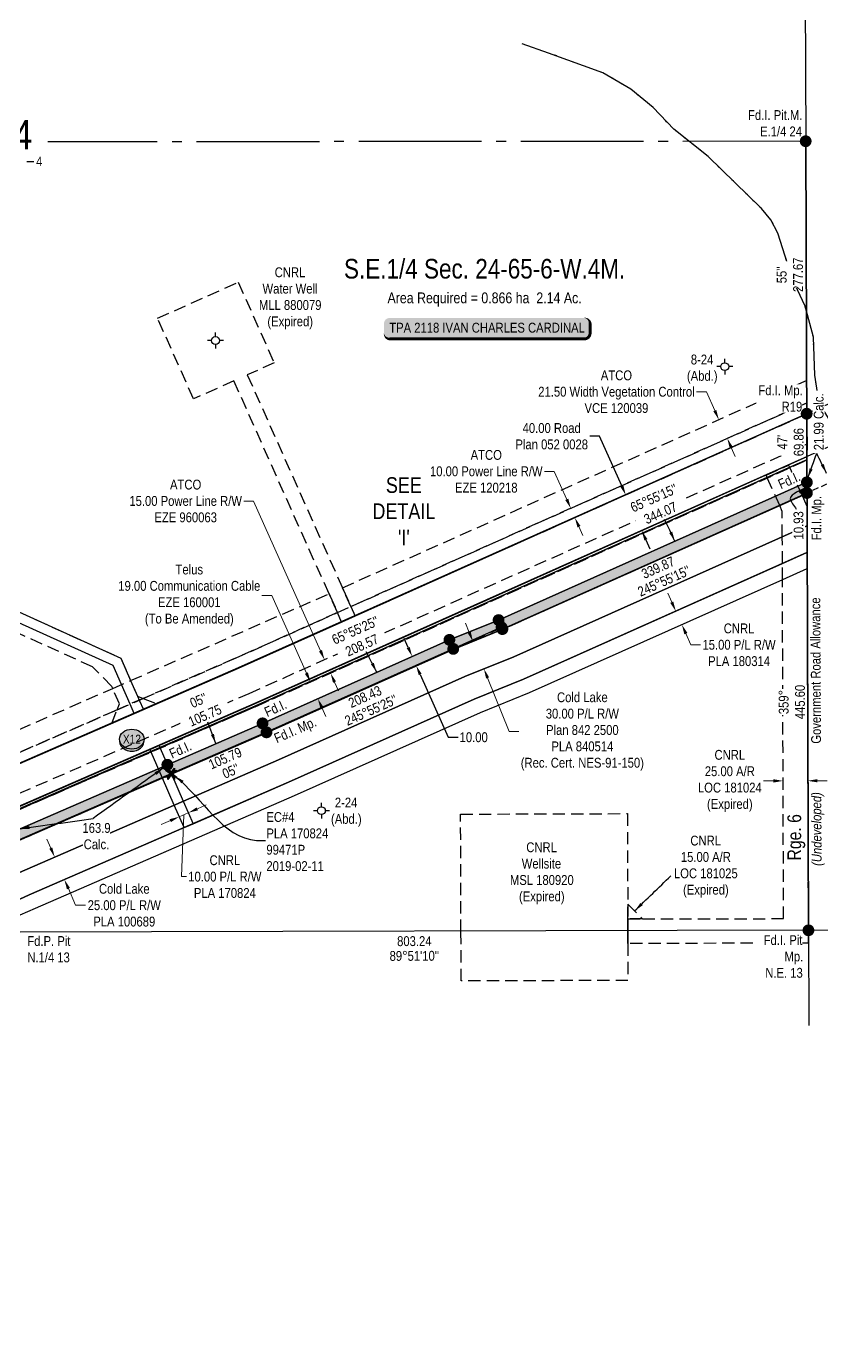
# Model space of a CAD drawing. Extents: x 506429 to 517084, y 6049655 to 6059669.
# Drawn here: x 514560 to 515370, y 6053404 to 6054736 of the extents above; entities that cross this region are included whole.
import ezdxf
from ezdxf.enums import TextEntityAlignment as Align

# ---------------------------------------------------------------- set-up
doc = ezdxf.new("R2010")
doc.units = 0
doc.header["$LTSCALE"] = 5
doc.header["$PDSIZE"] = 0.5
for name, pattern in [('foc-ACCESSROAD', [3.75, 2.5, -1.25]), ('foc-FLOWLINE', [3.75, 2.5, -1.25]), ('foc-QUARTERLINE', [33, 25, -3, 2, -3]), ('foc-TRAV', [1.875, 1.25, -0.625]), ('foc-WHEELTRACKS', [2, 0.4, -1.6])]:
    doc.linetypes.add(name, pattern=pattern)
doc.layers.get('Defpoints').update_dxf_attribs({"color": 9})
for name, color, linetype in [('10', 1, 'Continuous'), ('9', 3, 'Continuous'), ('AS-WILDLIFE', 131, 'Continuous'), ('C-RW', 13, 'Continuous'), ('C-SYMBOL', 7, 'Continuous'), ('D-TXT', 6, 'Continuous'), ('DETAIL-T', 7, 'Continuous'), ('F-AR', 190, 'foc-ACCESSROAD'), ('F-EZE', 190, 'foc-FLOWLINE'), ('F-RW', 190, 'Continuous'), ('F-VCE', 190, 'foc-FLOWLINE'), ('F-WS', 190, 'foc-ACCESSROAD'), ('F-WS-S', 190, 'Continuous'), ('L-BD', 7, 'Continuous'), ('L-BD1', 253, 'Continuous'), ('L-MON', 1, 'Continuous'), ('L-ROAD-T', 7, 'Continuous'), ('L-SEC', 7, 'Continuous'), ('L-SECLBL', 7, 'Continuous'), ('L-SECQ', 8, 'foc-QUARTERLINE'), ('L-SYMBOL', 7, 'Continuous'), ('L-TITLEDB', 4, 'Continuous'), ('L-TITLEDB-T', 4, 'Continuous'), ('P-CROSSINGS', 250, 'Continuous'), ('P-IOP1-H', 21, 'Continuous'), ('P-PROPOSED', 10, 'Continuous'), ('P-PROPOSED-H', 21, 'Continuous'), ('P-TRAV', 4, 'foc-TRAV'), ('P-TXT', 4, 'Continuous'), ('T-WATER', 160, 'Continuous'), ('T-WATER-P3', 160, 'foc-WHEELTRACKS')]:
    doc.layers.add(name, color=color, linetype=linetype)
for name, color, linetype, lineweight in [('C-EZE-T', 13, 'Continuous', 9), ('F-AR-T', 190, 'Continuous', 9), ('F-RW-T', 190, 'Continuous', 9), ('F-VCE-T', 190, 'Continuous', 9), ('F-WS-T', 190, 'Continuous', 9), ('T-TEXT', 48, 'Continuous', 18)]:
    doc.layers.add(name, color=color, linetype=linetype, lineweight=lineweight)
doc.layers.add('Z-POINTNUMBER', color=215, linetype='Continuous', plot=False)
doc.styles.add('100L', font='ARIALN.TTF', dxfattribs={"height": 11})
doc.styles.add('175L', font='ARIALN.TTF', dxfattribs={"height": 20})
doc.styles.add('80', font='ARIALN.TTF', dxfattribs={"height": 10})
doc.styles.add('80CG', font='ARIALN.TTF', dxfattribs={"height": 10})
doc.styles.add('80L', font='ARIALN.TTF', dxfattribs={"height": 10})
doc.styles.add('80LS', font='ARIALNI.TTF', dxfattribs={"height": 10})
doc.styles.add('Crossing', font='ARIALN.TTF', dxfattribs={"height": 10})
doc.styles.add('foc-LtypeFont', font='ARIALN.TTF', dxfattribs={"height": 7.35})
doc.styles.add('SIMPLEX', font='ARIALN.TTF')
doc.linetypes.add('foc-TOPO-flowdirection-NOLINE', pattern='A,0,[">",foc-LtypeFont,S=0.3,R=0,X=0,Y=-0.945],-20,[">",foc-LtypeFont,S=0.3,R=0,X=0,Y=-0.945],0', length=20)
doc.dimstyles.new('Compass 5 000', dxfattribs={"dimscale": 5, "dimtxt": 9, "dimasz": 2, "dimexe": 0.2, "dimexo": 0.0625, "dimgap": 0.5, "dimtad": 0, "dimtih": 1, "dimtoh": 1, "dimzin": 0, "dimdsep": 46, "dimtxsty": '80CG', "dimcen": 0.1, "dimse1": 1, "dimse2": 1, "dimclrd": 256, "dimclrt": 256, "dimaunit": 1, "dimadec": 4, "dimazin": 0, "dimtfac": 0.06, "dimtofl": 0, "dimtmove": 0, "dimatfit": 1, "dimfxl": 0.2, "dimtolj": 1, "dimtzin": 0, "dimlwd": -1, "dimarcsym": 0})

# ---------------------------------------------------------------- blocks, each defined once
blk = doc.blocks.new('fdia')
at = {"color": 255, "const_width": 1}
blk.add_lwpolyline([(-0.5, 0, 1), (0.5, 0, 1)], format="xyb", close=True, dxfattribs=at)
blk = doc.blocks.new('Fdiaa')
blk.add_blockref('fdia', (0, 0))
blk = doc.blocks.new('fdib')
at = {"color": 1, "const_width": 1.6}
blk.add_lwpolyline([(-0.4, 0, 1), (0.4, 0, 1)], format="xyb", close=True, dxfattribs=at)
at = {"color": 1}
blk.add_circle((0, 0), 0.8, dxfattribs=at)
blk = doc.blocks.new('Fdibb')
blk.add_blockref('fdib', (0, 0))
blk = doc.blocks.new('fdicc')
for name in ['Fdibb', 'Fdiaa']:
    blk.add_blockref(name, (0, 0))
blk = doc.blocks.new('FDI')
blk.add_blockref('fdicc', (0, 0))
blk = doc.blocks.new('*D943')
at = {"layer": 'Defpoints', "color": 0, "transparency": 16777216}
for p in [(515330.6, 6054029.3), (515355.5, 6054029.4), (515330.7, 6053968)]:
    blk.add_point(p, dxfattribs=at)
at = {"layer": 'F-AR-T', "transparency": 16777216}
for p, q in [((515320.7, 6053968), (515310.7, 6053968)), ((515365.7, 6053968.1), (515375.7, 6053968.2))]:
    blk.add_line(p, q, dxfattribs=at)
for points in [[(515365.7, 6053969.8), (515365.7, 6053966.5), (515355.7, 6053968.1)], [(515320.7, 6053969.7), (515320.8, 6053966.3), (515330.7, 6053968)]]:
    blk.add_solid(points, dxfattribs=at)
at = {"layer": 'F-AR-T', "transparency": 16777216, "insert": (515276.5, 6053968), "char_height": 10, "attachment_point": 5, "style": '80CG'}
blk.add_mtext('\\A1;CNRL\\P25.00 A/R\\PLOC 181024\\P(Expired)', dxfattribs=at)
blk = doc.blocks.new('*D949')
at = {"layer": 'Defpoints', "color": 0, "transparency": 16777216}
for p in [(514713.1, 6053938.4), (514722.3, 6053942.4), (514725.3, 6053935.5)]:
    blk.add_point(p, dxfattribs=at)
at = {"layer": 'F-RW-T', "transparency": 16777216}
for p, q in [((514734.5, 6053939.5), (514743.6, 6053943.5)), ((514716.1, 6053931.5), (514725.3, 6053935.5)), ((514720.7, 6053933.5), (514718.4, 6053870.5)), ((514707, 6053927.5), (514697.8, 6053923.5)), ((514718.4, 6053870.5), (514723.4, 6053870.5))]:
    blk.add_line(p, q, dxfattribs=at)
for points in [[(514706.3, 6053929), (514707.6, 6053926), (514716.1, 6053931.5)], [(514733.8, 6053941), (514735.1, 6053938), (514725.3, 6053935.5)]]:
    blk.add_solid(points, dxfattribs=at)
at = {"layer": 'F-RW-T', "transparency": 16777216, "insert": (514762.5, 6053870.5), "char_height": 10, "attachment_point": 5, "style": '80CG'}
blk.add_mtext('\\A1;CNRL\\P10.00 P/L R/W\\PPLA 170824', dxfattribs=at)
blk = doc.blocks.new('*D955')
at = {"layer": 'Defpoints', "color": 0, "transparency": 16777216}
for p in [(515241.1, 6054149.5), (515247.2, 6054135.8), (515227.7, 6054127)]:
    blk.add_point(p, dxfattribs=at)
at = {"layer": 'F-RW-T', "transparency": 16777216}
for p, q in [((515217.5, 6054149.9), (515213.4, 6054159)), ((515231.7, 6054117.9), (515236.8, 6054106.5)), ((515236.8, 6054106.5), (515246.8, 6054106.5))]:
    blk.add_line(p, q, dxfattribs=at)
for points in [[(515219, 6054150.5), (515215.9, 6054149.2), (515221.5, 6054140.7)], [(515233.3, 6054118.6), (515230.2, 6054117.2), (515227.7, 6054127)]]:
    blk.add_solid(points, dxfattribs=at)
at = {"layer": 'F-RW-T', "transparency": 16777216, "insert": (515285.9, 6054106.5), "char_height": 10, "attachment_point": 5, "style": '80CG'}
blk.add_mtext('\\A1;CNRL\\P15.00 P/L R/W\\PPLA 180314', dxfattribs=at)
blk = doc.blocks.new('*D956')
at = {"layer": 'Defpoints', "color": 0, "transparency": 16777216}
for p in [(515033.6, 6054117.4), (515026.2, 6054082.1), (515044.8, 6054089.6)]:
    blk.add_point(p, dxfattribs=at)
at = {"layer": 'F-RW-T', "transparency": 16777216}
for p, q in [((515011.2, 6054119.2), (515007.5, 6054128.4)), ((515029.9, 6054072.8), (515051.9, 6054018.3)), ((515051.9, 6054018.3), (515061.9, 6054018.3))]:
    blk.add_line(p, q, dxfattribs=at)
for points in [[(515012.8, 6054119.8), (515009.7, 6054118.5), (515015, 6054109.9)], [(515031.5, 6054073.4), (515028.4, 6054072.2), (515026.2, 6054082.1)]]:
    blk.add_solid(points, dxfattribs=at)
at = {"layer": 'F-RW-T', "transparency": 16777216, "insert": (515126.4, 6054018.3), "char_height": 10, "attachment_point": 5, "style": '80CG'}
blk.add_mtext('\\A1;Cold Lake\\P30.00 P/L R/W\\PPlan 842 2500\\PPLA 840514\\P(Rec. Cert. NES-91-150)', dxfattribs=at)
blk = doc.blocks.new('*D957')
at = {"layer": 'Defpoints', "color": 0, "transparency": 16777216}
for p in [(515295, 6054314.6), (515311.3, 6054278.1), (515170.6, 6054259)]:
    blk.add_point(p, dxfattribs=at)
at = {"layer": 'L-TITLEDB-T', "transparency": 16777216}
for p, q in [((515143.9, 6054318.8), (515133.9, 6054318.8)), ((515166.6, 6054268.2), (515143.9, 6054318.8)), ((515191, 6054213.4), (515195.1, 6054204.3))]:
    blk.add_line(p, q, dxfattribs=at)
for points in [[(515168.1, 6054268.8), (515165, 6054267.5), (515170.6, 6054259)], [(515192.6, 6054214.1), (515189.5, 6054212.7), (515187, 6054222.5)]]:
    blk.add_solid(points, dxfattribs=at)
at = {"layer": 'L-TITLEDB-T', "transparency": 16777216, "insert": (515095.2, 6054318.8), "char_height": 10, "attachment_point": 5, "style": '80CG'}
blk.add_mtext('\\A1;40.00 Road\\PPlan 052 0028', dxfattribs=at)
blk = doc.blocks.new('*D958')
at = {"layer": 'Defpoints', "color": 0, "transparency": 16777216}
for p in [(515323.1, 6054296.6), (515329.2, 6054282.9), (514863.9, 6054091.4)]:
    blk.add_point(p, dxfattribs=at)
at = {"layer": 'F-RW-T', "transparency": 16777216}
for p, q in [((514791.7, 6054252.9), (514781.7, 6054252.9)), ((514859.9, 6054100.5), (514791.7, 6054252.9)), ((514874.1, 6054068.6), (514878.2, 6054059.5))]:
    blk.add_line(p, q, dxfattribs=at)
for points in [[(514861.4, 6054101.2), (514858.3, 6054099.8), (514863.9, 6054091.4)], [(514875.7, 6054069.3), (514872.6, 6054067.9), (514870.1, 6054077.7)]]:
    blk.add_solid(points, dxfattribs=at)
at = {"layer": 'F-RW-T', "transparency": 16777216, "insert": (514722.6, 6054252.9), "char_height": 10, "attachment_point": 5, "style": '80CG'}
blk.add_mtext('\\A1;ATCO\\P15.00 Power Line R/W\\PEZE 960063', dxfattribs=at)
blk = doc.blocks.new('*D959')
at = {"layer": 'Defpoints', "color": 0, "transparency": 16777216}
for p in [(515325.7, 6054339.7), (515330, 6054330.3), (515114.6, 6054245.4)]:
    blk.add_point(p, dxfattribs=at)
at = {"layer": 'F-RW-T', "transparency": 16777216}
for p, q in [((515097.8, 6054283.1), (515087.8, 6054283.1)), ((515110.5, 6054254.5), (515097.8, 6054283.1)), ((515122.9, 6054226.8), (515127, 6054217.7))]:
    blk.add_line(p, q, dxfattribs=at)
for points in [[(515112.1, 6054255.2), (515109, 6054253.9), (515114.6, 6054245.4)], [(515124.5, 6054227.5), (515121.4, 6054226.1), (515118.8, 6054235.9)]]:
    blk.add_solid(points, dxfattribs=at)
at = {"layer": 'F-RW-T', "transparency": 16777216, "insert": (515028.6, 6054283.1), "char_height": 10, "attachment_point": 5, "style": '80CG'}
blk.add_mtext('\\A1;ATCO\\P10.00 Power Line R/W\\PEZE 120218', dxfattribs=at)
blk = doc.blocks.new('*U554')
h = blk.add_hatch(color=255)
edge = h.paths.add_edge_path()
edge.add_line((-99, -11.5), (99, -11.5))
edge.add_arc((99, -5.5), 6, 270, 360)
edge.add_line((105, -5.5), (105, 4))
edge.add_arc((99, 4), 6, 0, 90)
edge.add_line((99, 10), (-99, 10))
edge.add_arc((-99, 4), 6, 90, 180)
edge.add_line((-105, 4), (-105, -5.5))
edge.add_arc((-99, -5.5), 6, 180, 270)
at = {"color": 44, "flags": 128}
blk.add_lwpolyline([(-99, -11.5, 3, 3, 0), (99, -11.5, 3, 3, 0.414214), (105, -5.5, 3, 3, 0), (105, 4, 3, 0, 0.414214), (99, 10, 0, 0, 0), (-99, 10, 0, 0, 0.414214), (-105, 4, 0, 0, 0), (-105, -5.5, 0, 3, 0.414214)], format="xyseb", close=True, dxfattribs=at)
at = {"color": 44, "style": '80'}
blk.add_attdef('ENTER_TEXT_001', (-36, -5), '', height=10, dxfattribs=at)
blk = doc.blocks.new('L-SECLBL')
at = {"layer": '9', "color": 7}
for p, q in [((-5.1, -27.8), (-12.3, -27.8)), ((20.7, -27.8), (13.5, -27.8))]:
    blk.add_line(p, q, dxfattribs=at)
at = {"layer": '10', "color": 2, "style": 'SIMPLEX'}
blk.add_attdef('SEC', text='', height=30, dxfattribs=at).set_placement((0, 0), align=Align.MIDDLE)
at = {"layer": '10', "color": 5, "style": '80L'}
blk.add_attdef('TWP', text='', height=9.5, dxfattribs=at).set_placement((-14.4, -27.4), align=Align.MIDDLE_RIGHT)
blk.add_attdef('RGE', text='', height=9.5, dxfattribs=at).set_placement((3.6, -27.4), align=Align.MIDDLE_CENTER)
blk.add_attdef('MER', text='', height=9.5, dxfattribs=at).set_placement((23.2, -27.4), align=Align.MIDDLE_LEFT)
blk = doc.blocks.new('Gabd')
for p, q in [((-0.81, 0), (-1.62, 0)), ((0, 0.81), (0, 1.62)), ((1.62, 0), (0.81, 0)), ((0, -0.81), (0, -1.62))]:
    blk.add_line(p, q)
blk.add_circle((0, 0), 0.8)
blk = doc.blocks.new('*D984')
at = {"layer": 'Defpoints', "color": 0, "transparency": 16777216}
for p in [(514626.5, 6053906.5), (514636.5, 6053883.7), (514599.2, 6053867.5)]:
    blk.add_point(p, dxfattribs=at)
at = {"layer": 'F-RW-T', "transparency": 16777216}
for p, q in [((514585.3, 6053899.5), (514581.3, 6053908.7)), ((514603.2, 6053858.3), (514610.6, 6053841.4)), ((514610.6, 6053841.4), (514620.6, 6053841.4))]:
    blk.add_line(p, q, dxfattribs=at)
for points in [[(514586.8, 6053900.2), (514583.8, 6053898.9), (514589.3, 6053890.4)], [(514604.8, 6053859), (514601.7, 6053857.6), (514599.2, 6053867.5)]]:
    blk.add_solid(points, dxfattribs=at)
at = {"layer": 'F-RW-T', "transparency": 16777216, "insert": (514660.1, 6053841.4), "char_height": 10, "attachment_point": 5, "style": '80CG'}
blk.add_mtext('\\A1;Cold Lake\\P25.00 P/L R/W\\PPLA 100689', dxfattribs=at)
blk = doc.blocks.new('*D985')
at = {"layer": 'C-EZE-T', "transparency": 16777216}
for p, q in [((514810.2, 6054156.7), (514800.2, 6054156.7)), ((514845.5, 6054077.7), (514810.2, 6054156.7)), ((514861.2, 6054042.6), (514865.3, 6054033.5))]:
    blk.add_line(p, q, dxfattribs=at)
for points in [[(514847.1, 6054078.4), (514844, 6054077), (514849.6, 6054068.6)], [(514862.8, 6054043.3), (514859.7, 6054041.9), (514857.1, 6054051.7)]]:
    blk.add_solid(points, dxfattribs=at)
at = {"layer": 'Defpoints', "color": 0, "transparency": 16777216}
for p in [(514849.6, 6054068.6), (514810.8, 6054051.2), (514818.4, 6054034.4)]:
    blk.add_point(p, dxfattribs=at)
at = {"layer": 'C-EZE-T', "transparency": 16777216, "insert": (514726.3, 6054156.7), "char_height": 10, "attachment_point": 5, "style": '80CG'}
blk.add_mtext('\\A1;Telus\\P19.00 Communication Cable\\PEZE 160001\\P(To Be Amended)', dxfattribs=at)
blk = doc.blocks.new('*D986')
at = {"layer": 'Defpoints', "color": 0, "transparency": 16777216}
for p in [(515260.5, 6054333.6), (515265.3, 6054335.7), (515269, 6054314.4)]:
    blk.add_point(p, dxfattribs=at)
at = {"layer": 'F-VCE-T', "transparency": 16777216}
for p, q in [((515252.6, 6054364.1), (515242.6, 6054364.1)), ((515261.2, 6054344.9), (515252.6, 6054364.1)), ((515278, 6054307.4), (515282, 6054298.3))]:
    blk.add_line(p, q, dxfattribs=at)
for points in [[(515262.8, 6054345.5), (515259.7, 6054344.2), (515265.3, 6054335.7)], [(515279.5, 6054308.1), (515276.4, 6054306.8), (515273.9, 6054316.6)]]:
    blk.add_solid(points, dxfattribs=at)
at = {"layer": 'F-VCE-T', "transparency": 16777216, "insert": (515161.1, 6054364.1), "char_height": 10, "attachment_point": 5, "style": '80CG'}
blk.add_mtext('\\A1;ATCO\\P21.50 Width Vegetation Control\\PVCE 120039', dxfattribs=at)
blk = doc.blocks.new('TEMP')
h = blk.add_hatch(color=255)
h.dxf.hatch_style = 1
h.paths.add_polyline_path([(0, 0.25), (-0.67, 1.15), (-0.67, 0.67), (-1.15, 0.67), (-0.25, 0), (-1.15, -0.67), (-0.67, -0.67), (-0.67, -1.15), (0, -0.25), (0.67, -1.15), (0.67, -0.67), (1.15, -0.67), (0.25, 0), (1.15, 0.67), (0.67, 0.67), (0.67, 1.15)])
h.paths.add_polyline_path([(0.57, 0.85), (0.57, 0.57), (0.85, 0.57), (0.08, 0), (0.85, -0.57), (0.57, -0.57), (0.57, -0.85), (0, -0.08), (-0.57, -0.85), (-0.57, -0.57), (-0.85, -0.57), (-0.08, 0), (-0.85, 0.57), (-0.57, 0.57), (-0.57, 0.85), (0, 0.08)], flags=16)
h = blk.add_hatch(color=1)
h.dxf.hatch_style = 1
h.paths.add_polyline_path([(0, 0.08), (-0.57, 0.85), (-0.57, 0.57), (-0.85, 0.57), (-0.08, 0), (-0.85, -0.57), (-0.57, -0.57), (-0.57, -0.85), (0, -0.08), (0.57, -0.85), (0.57, -0.57), (0.85, -0.57), (0.08, 0), (0.85, 0.57), (0.57, 0.57), (0.57, 0.85)])
at = {"color": 1}
for p, q in [((-0.08, 0), (0.08, 0)), ((0, 0.08), (0, -0.08))]:
    blk.add_line(p, q, dxfattribs=at)
at = {"color": 255, "flags": 128}
blk.add_lwpolyline([(-0.25, 0), (-1.15, 0.67), (-0.67, 0.67), (-0.67, 1.15), (0, 0.25), (0.67, 1.15), (0.67, 0.67), (1.15, 0.67), (0.25, 0), (1.15, -0.67), (0.67, -0.67), (0.67, -1.15), (0, -0.25), (-0.67, -1.15), (-0.67, -0.67), (-1.15, -0.67)], close=True, dxfattribs=at)
at = {"color": 1, "flags": 128}
blk.add_lwpolyline([(-0.08, 0), (-0.85, 0.57), (-0.57, 0.57), (-0.57, 0.85), (0, 0.08), (0.57, 0.85), (0.57, 0.57), (0.85, 0.57), (0.08, 0), (0.85, -0.57), (0.57, -0.57), (0.57, -0.85), (0, -0.08), (-0.57, -0.85), (-0.57, -0.57), (-0.85, -0.57)], close=True, dxfattribs=at)
blk = doc.blocks.new('xing2')
h = blk.add_hatch(color=50)
h.dxf.hatch_style = 1
edge = h.paths.add_edge_path()
edge.add_ellipse((0, 0), major_axis=(-12.5, 0), ratio=0.816297, start_angle=0, end_angle=360)
h = blk.add_hatch(color=250)
h.dxf.hatch_style = 1
edge = h.paths.add_edge_path()
edge.add_ellipse((0, -2), major_axis=(-12.5, 0), ratio=0.816297, start_angle=0, end_angle=180)
edge.add_line((12.5, -2), (12.5, 0))
edge.add_ellipse((0, 0), major_axis=(-12.5, 0), ratio=0.816297, start_angle=0, end_angle=180, ccw=False)
edge.add_line((-12.5, 0), (-12.5, -2))
at = {"color": 250}
blk.add_ellipse((0, 0), major_axis=(-12.5, 0), ratio=0.816297, dxfattribs=at)
blk.add_ellipse((0, -2), major_axis=(-12.5, 0), ratio=0.816297, start_param=0, end_param=3.141593, dxfattribs=at)
at = {"color": 250, "style": 'Crossing'}
blk.add_attdef('CROSSING', text='', height=9, dxfattribs=at).set_placement((0.1, 0), align=Align.MIDDLE_CENTER)
at = {"color": 250, "style": 'Crossing', "flags": 1}
for tag, p in [('OWNER', (0.1, -12.5)), ('DESCRIPTION', (0.1, -25.8)), ('LOCATION', (0.1, -39.3)), ('DWG_REF', (0.1, -52.8))]:
    blk.add_attdef(tag, text='', height=9, dxfattribs=at).set_placement(p, align=Align.MIDDLE_CENTER)
blk = doc.blocks.new('*D1205')
at = {"layer": 'Defpoints', "color": 0, "transparency": 16777216}
for p in [(514956, 6054095.9), (514957.2, 6054085.5), (514960.1, 6054086.8)]:
    blk.add_point(p, dxfattribs=at)
at = {"layer": 'P-TXT', "transparency": 16777216}
for p, q in [((514949.1, 6054103.8), (514945, 6054112.9)), ((514961.3, 6054076.4), (514989.9, 6054012.4)), ((514989.9, 6054012.4), (514999.9, 6054012.4))]:
    blk.add_line(p, q, dxfattribs=at)
for points in [[(514950.6, 6054104.4), (514947.6, 6054103.1), (514953.2, 6054094.6)], [(514962.8, 6054077.1), (514959.8, 6054075.7), (514957.2, 6054085.5)]]:
    blk.add_solid(points, dxfattribs=at)
at = {"layer": 'P-TXT', "transparency": 16777216, "insert": (515015.8, 6054012.4), "char_height": 10, "attachment_point": 5, "style": '80CG'}
blk.add_mtext('\\A1;10.00', dxfattribs=at)

msp = doc.modelspace()

# ---------------------------------------------------------------- hatches: boundary and pattern name
at = {"layer": 'P-IOP1-H'}
h = msp.add_hatch(color=256, dxfattribs=at)
h.dxf.hatch_style = 1
h.paths.add_polyline_path([(514994.973, 6054102.37), (515045.015, 6054122.51), (515354.981, 6054261.029), (515354.943, 6054271.868), (515354.942, 6054271.954), (515041.112, 6054131.729), (514991.075, 6054111.573), (514800.842, 6054026.568), (514703.955, 6053984.446), (514553.776, 6053919.153), (514553.809, 6053908.255), (514707.947, 6053975.279), (514804.866, 6054017.423)])
at = {"layer": 'P-PROPOSED-H'}
h = msp.add_hatch(color=256, dxfattribs=at)
h.dxf.hatch_style = 1
h.paths.add_polyline_path([(513752.504, 6053558.366), (513758.103, 6053561.498), (514129.623, 6053723.5), (514197.814, 6053753.482), (514335.261, 6053813.223), (514707.947, 6053975.279), (514804.866, 6054017.423), (514994.973, 6054102.37), (515045.015, 6054122.51), (515355, 6054261.038), (515354.942, 6054271.954), (515041.112, 6054131.729), (514991.075, 6054111.573), (514800.842, 6054026.568), (514703.955, 6053984.446), (514310.056, 6053813.192), (514193.812, 6053762.634), (514125.607, 6053732.663), (513753.661, 6053570.48), (513752.469, 6053569.813)])

# ---------------------------------------------------------------- linework, layer by layer
at = {"layer": 'C-RW', "flags": 128}
for points in [[(513752.41, 6053590.622), (514118.003, 6053750.039), (514186.21, 6053780.028), (514323.708, 6053839.791), (514793.179, 6054043.933), (514983.16, 6054128.823), (515032.375, 6054150.79), (515342.368, 6054289.314), (515354.862, 6054294.896), (515354.981, 6054261.029), (515045.015, 6054122.51), (515044.182, 6054124.343), (514994.973, 6054102.37), (514804.866, 6054017.423), (514335.261, 6053813.223), (514197.814, 6053753.482), (514129.623, 6053723.5), (513758.103, 6053561.498), (513752.505, 6053559.057)], [(514800.842, 6054026.568), (514991.075, 6054111.573), (515041.112, 6054131.729), (515354.942, 6054271.954), (515354.942, 6054271.954), (515354.862, 6054294.896), (515342.368, 6054289.314), (515032.375, 6054150.79), (514983.16, 6054128.823), (514793.179, 6054043.933), (514323.708, 6053839.791), (514186.21, 6053780.028), (514118.003, 6053750.039), (513752.41, 6053590.622), (513752.473, 6053569.814), (513753.661, 6053570.48), (514125.607, 6053732.663), (514193.812, 6053762.634), (514310.056, 6053813.192), (514703.955, 6053984.446)]]:
    msp.add_lwpolyline(points, close=True, dxfattribs=at)
at = {"layer": 'F-AR'}
for points in [[(514348.637, 6054273.92), (514460.399, 6054181.735), (514552.671, 6054140.002), (514656.619, 6054092.988), (514666.609, 6054070.079), (514673.507, 6054054.259), (514679.393, 6054051.948), (514693.233, 6054046.502), (514647.451, 6054026.524), (514652.888, 6054040.396), (514655.194, 6054046.269), (514648.304, 6054062.07), (514647.368, 6054064.217), (514627.725, 6054084.128), (514552.747, 6054118.039), (514449.739, 6054164.628), (514334.484, 6054259.694), (514312.356, 6054258.605), (514347.645, 6054294.079), (514348.637, 6054273.92)], [(515355.023, 6054183.979), (515356.222, 6053815.12), (515356.259, 6053802.853), (515172.7, 6053802.423), (515172.663, 6053814.689), (515172.625, 6053827.398), (515187.61, 6053827.435), (515331.205, 6053827.771), (515330.084, 6054172.831), (515330.031, 6054189.22), (515329.942, 6054216.537), (515329.858, 6054242.387), (515327.274, 6054248.173), (515314.648, 6054276.442), (515313.461, 6054279.086), (515336.264, 6054289.279), (515337.448, 6054286.636), (515350.074, 6054258.367), (515354.816, 6054247.75), (515354.881, 6054227.685), (515354.97, 6054200.369), (515355.023, 6054183.979)], [(515187.61, 6053827.435), (515172.625, 6053827.398), (515172.579, 6053842.383), (515187.61, 6053827.435)]]:
    msp.add_lwpolyline(points, close=True, dxfattribs=at)
at = {"layer": 'F-EZE'}
for points in [[(514553.163, 6053996.934), (514652.888, 6054040.396), (514679.393, 6054051.948), (514771.68, 6054092.172), (514877.087, 6054139.269), (514890.768, 6054145.382), (515354.475, 6054352.578), (515354.512, 6054341.229), (515014.852, 6054189.371), (514895.043, 6054135.819), (514881.362, 6054129.705), (514775.915, 6054082.576), (514693.232, 6054046.512), (514647.448, 6054026.541), (514553.202, 6053985.509)], [(514553.362, 6053938.992), (514793.23, 6054043.369), (515354.665, 6054294.333), (515354.775, 6054260.468), (515354.775, 6054260.468), (515044.933, 6054121.965), (515044.116, 6054123.788), (514994.933, 6054101.803), (514804.914, 6054016.864), (514553.47, 6053907.52)]]:
    msp.add_lwpolyline(points, dxfattribs=at)
msp.add_lwpolyline([(514118.065, 6053749.734), (513751.955, 6053590.448), (513751.948, 6053592.819), (513751.905, 6053606.768), (514112.068, 6053763.466), (514180.409, 6053793.428), (514224.558, 6053812.571), (514256.471, 6053826.419), (514318.103, 6053853.116), (514547.234, 6053952.734), (514553.306, 6053955.374), (514787.184, 6054057.08), (515354.612, 6054310.723), (515354.654, 6054297.497), (515354.665, 6054294.333), (514793.23, 6054043.369), (514553.362, 6053938.992), (514324.068, 6053839.369), (514262.405, 6053812.653), (514186.398, 6053779.692), (514118.065, 6053749.734)], close=True, dxfattribs=at)
at = {"layer": 'F-RW'}
for points in [[(514679.519, 6054040.523), (514670.31, 6054036.505), (514666.101, 6054046.155), (514657.413, 6054066.055), (514648.946, 6054085.453), (514552.709, 6054128.989), (514455.01, 6054173.185), (514329.984, 6054276.325), (514337.076, 6054283.456), (514348.637, 6054273.92), (514460.399, 6054181.735), (514552.671, 6054140.002), (514656.619, 6054092.988), (514666.609, 6054070.079), (514673.514, 6054054.256), (514675.311, 6054050.169), (514679.519, 6054040.523)], [(513772.014, 6053534.896), (513752.161, 6053523.917), (513752.055, 6053558.122), (513758.744, 6053561.819), (514129.67, 6053723.185), (514197.937, 6053753.118), (514335.552, 6053812.811), (514553.302, 6053907.448), (514553.47, 6053907.52), (514804.914, 6054016.864), (514994.933, 6054101.803), (515044.933, 6054121.965), (515354.775, 6054260.469), (515354.882, 6054227.685), (515056.661, 6054094.383), (515006.663, 6054074.216), (514817.075, 6053989.441), (514553.583, 6053874.817), (514411.188, 6053812.977), (514347.596, 6053785.314), (514209.937, 6053725.639), (514141.679, 6053695.718), (513772.014, 6053534.896)], [(514721.971, 6053920.851), (514720.986, 6053920.423), (514711.002, 6053943.295), (514698.994, 6053970.801), (514687.417, 6053997.323), (514686.304, 6053999.86), (514695.465, 6054003.858), (514696.582, 6054001.311), (514708.16, 6053974.788), (514720.167, 6053947.282), (514730.152, 6053924.408), (514721.971, 6053920.851)]]:
    msp.add_lwpolyline(points, close=True, dxfattribs=at)
for points in [[(514553.583, 6053874.817), (514817.075, 6053989.441), (515006.663, 6054074.216), (515056.661, 6054094.383), (515354.882, 6054227.685), (515354.97, 6054200.369), (515066.431, 6054071.394), (515016.436, 6054051.228), (514827.153, 6053966.59), (514563.431, 6053851.913), (514553.676, 6053847.671)], [(514553.676, 6053847.672), (514563.431, 6053851.913), (514720.986, 6053920.423), (514721.971, 6053920.851), (514730.152, 6053924.408), (514827.153, 6053966.59), (515016.436, 6054051.228), (515066.431, 6054071.394), (515330.031, 6054189.22), (515354.97, 6054200.369), (515355.023, 6054183.979), (515330.084, 6054172.831), (515072.294, 6054057.601), (515022.298, 6054037.435), (514833.199, 6053952.879), (514569.406, 6053838.171), (514553.732, 6053831.356)]]:
    msp.add_lwpolyline(points, dxfattribs=at)
at = {"layer": 'F-VCE'}
for points in [[(515354.476, 6054352.578), (514890.768, 6054145.382), (514883.229, 6054162.255), (514882.204, 6054164.547), (515354.401, 6054375.532), (515354.476, 6054352.578)], [(513942.454, 6053730.763), (513751.684, 6053678.248), (513751.619, 6053699.538), (513851.572, 6053727.068), (513881.542, 6053731.176), (513935.967, 6053746.1), (513989.152, 6053773.665), (514077.37, 6053812.256), (514553.082, 6054020.41), (514648.304, 6054062.07), (514666.609, 6054070.079), (514868.525, 6054158.43), (514869.546, 6054156.144), (514877.087, 6054139.269), (514771.68, 6054092.172), (514679.393, 6054051.948), (514652.888, 6054040.396), (514553.163, 6053996.934), (514129.706, 6053812.368), (513942.454, 6053730.763)]]:
    msp.add_lwpolyline(points, close=True, dxfattribs=at)
at = {"layer": 'F-WS'}
for points in [[(514785.372, 6054381.246), (514882.204, 6054164.547), (514883.229, 6054162.255), (514890.768, 6054145.382), (514895.043, 6054135.818), (514881.362, 6054129.703), (514877.087, 6054139.269), (514869.546, 6054156.144), (514868.525, 6054158.43), (514771.691, 6054375.133), (514730.647, 6054356.792), (514693.968, 6054438.879), (514776.054, 6054475.559), (514812.735, 6054393.473), (514785.372, 6054381.246)], [(515172.7, 6053802.423), (515172.812, 6053764.84), (515002.981, 6053764.334), (515002.832, 6053814.297), (515002.474, 6053934.165), (515172.305, 6053934.671), (515172.579, 6053842.383), (515172.625, 6053827.398), (515172.663, 6053814.689), (515172.7, 6053802.423)]]:
    msp.add_lwpolyline(points, close=True, dxfattribs=at)
at = {"layer": 'L-BD'}
msp.add_line((515356.541, 6053815.885), (515353.726, 6054619.145), dxfattribs=at)
at = {"layer": 'L-SEC'}
for p, q in [((515350.729, 6055423.479), (515353.726, 6054619.145)), ((515353.726, 6054619.145), (515356.541, 6053815.885)), ((515356.541, 6053815.885), (516281.987, 6053824.934)), ((515356.541, 6053815.885), (514554.1, 6053813.825)), ((515356.541, 6053815.885), (515356.856, 6053718.848))]:
    msp.add_line(p, q, dxfattribs=at)
at = {"layer": 'L-SECQ'}
msp.add_line((515353.726, 6054619.145), (514582.158, 6054618.468), dxfattribs=at)
at = {"layer": 'L-TITLEDB'}
msp.add_lwpolyline([(514397.253, 6053873.762), (514257.389, 6053812.784), (513752.408, 6053592.962), (513752.365, 6053606.91), (513752.294, 6053629.731), (513752.273, 6053636.467), (513797.567, 6053656.18), (513897.975, 6053699.883), (513908.764, 6053704.58), (514156.548, 6053812.567), (514156.91, 6053812.568), (514381.266, 6053910.472), (514553.662, 6053985.539), (514776.375, 6054082.718), (514881.822, 6054129.846), (514895.502, 6054135.961), (515015.312, 6054189.509), (515354.713, 6054341.748), (515355.072, 6054310.866), (515354.851, 6054298.041), (515031.611, 6054153.006), (514792.375, 6054046.085), (514553.812, 6053941.977), (514397.253, 6053873.762)], close=True, dxfattribs=at)
at = {"layer": 'P-PROPOSED', "flags": 128}
msp.add_lwpolyline([(513752.504, 6053558.366), (513758.103, 6053561.498), (514129.623, 6053723.5), (514197.814, 6053753.482), (514335.261, 6053813.223), (514707.947, 6053975.279), (514804.866, 6054017.423), (514994.973, 6054102.37), (515045.015, 6054122.51), (515355, 6054261.038), (515354.942, 6054271.954), (515041.112, 6054131.729), (514991.075, 6054111.573), (514800.842, 6054026.568), (514703.955, 6053984.446), (514310.056, 6053813.192), (514193.812, 6053762.634), (514125.607, 6053732.663), (513753.661, 6053570.48), (513752.469, 6053569.813)], close=True, dxfattribs=at)
at = {"layer": 'P-TRAV'}
msp.add_line((515375.05, 6054269.995), (515355, 6054261.038), dxfattribs=at)
at = {"layer": 'T-WATER'}
msp.add_lwpolyline([(515091.959, 6054708.949), (515065.218, 6054718.219)], dxfattribs=at)
at = {"layer": 'T-WATER', "linetype": 'foc-TOPO-flowdirection-NOLINE', "flags": 128}
msp.add_lwpolyline([(516136.675, 6054314.206), (516128.679, 6054312.377), (516117.969, 6054309.926), (516099.386, 6054301.843), (516079.448, 6054284.691), (516059.942, 6054281.951), (516021.744, 6054285.043), (516003.78, 6054282.538), (515965.715, 6054261.943), (515928.442, 6054250.009), (515909.875, 6054247.74), (515890.031, 6054248.11), (515855.486, 6054253.93), (515815.256, 6054254.727), (515797.565, 6054257.031), (515781.305, 6054261.75), (515735.267, 6054279.531), (515718.709, 6054283.767), (515707.599, 6054281.3), (515658.889, 6054261.186), (515602.584, 6054254.979), (515541.617, 6054254.515), (515523.745, 6054257.001), (515465.051, 6054280.061), (515388.076, 6054325.023), (515377.856, 6054335.486), (515370.391, 6054347.891), (515365.614, 6054363.377), (515363.11, 6054380.92), (515361.57, 6054419.633), (515353.094, 6054451.392), (515340.314, 6054478.678), (515325.38, 6054525.732), (515318.269, 6054539.278), (515308.645, 6054550.527), (515254.352, 6054603.735), (515219.383, 6054631.438), (515198.455, 6054653.447), (515175.622, 6054672.138), (515147.268, 6054688.874), (515091.959, 6054708.949)], dxfattribs=at)
at = {"layer": 'T-WATER-P3'}
msp.add_lwpolyline([(515370.391, 6054347.891), (515365.614, 6054363.377), (515363.11, 6054380.92), (515361.57, 6054419.633), (515353.094, 6054451.392), (515340.314, 6054478.678), (515325.38, 6054525.732), (515318.269, 6054539.278), (515308.645, 6054550.527), (515254.352, 6054603.735), (515219.383, 6054631.438), (515198.455, 6054653.447), (515175.622, 6054672.138), (515147.268, 6054688.874), (515091.959, 6054708.949)], dxfattribs=at)
msp.add_lwpolyline([(515370.391, 6054347.891), (515365.614, 6054363.377), (515363.11, 6054380.92), (515361.57, 6054419.633), (515353.094, 6054451.392), (515340.314, 6054478.678), (515325.38, 6054525.732), (515318.269, 6054539.278), (515308.645, 6054550.527), (515254.352, 6054603.735), (515219.383, 6054631.438), (515198.455, 6054653.447), (515175.622, 6054672.138), (515147.268, 6054688.874), (515091.959, 6054708.949)], dxfattribs=at)
at = {"layer": 'Z-POINTNUMBER'}
for p, q in [((515592.986, 6054448.169), (515354.713, 6054341.748)), ((515354.713, 6054341.748), (514775.918, 6054083.103)), ((514775.918, 6054083.103), (514380.79, 6053910.704))]:
    msp.add_line(p, q, dxfattribs=at)
at = {"layer": 'Z-POINTNUMBER', "flags": 128}
msp.add_lwpolyline([(515609.283, 6054411.683), (515371.01, 6054305.261), (514792.06, 6054046.548), (514396.77, 6053874.078), (513748.193, 6053591.088), (513585.674, 6053520.237, 0.12603212), (513243.102, 6053253.343, 0.12603212)], format="xyb", dxfattribs=at)

# ---------------------------------------------------------------- block references
at = {"layer": 'AS-WILDLIFE'}
ref = msp.add_blockref('*U554', (515029.326, 6054429.363), dxfattribs=dict(at, xscale=0.99950511, yscale=0.99950511, zscale=0.99950511))
ref.add_attrib('ENTER_TEXT_001', 'TPA 2118 IVAN CHARLES CARDINAL', (514929.829, 6054424.362), dxfattribs={"layer": '0', "color": 44, "height": 9.99505, "style": '80'})
at = {"layer": 'F-WS-S', "color": 3, "xscale": 4.997525550000021, "yscale": 4.997525550000021, "zscale": 4.997525550000021}
for p in [(514752.949, 6054416.231), (515271.34, 6054389.697), (514860.771, 6053937.678)]:
    msp.add_blockref('Gabd', p, dxfattribs=at)
at = {"layer": 'L-MON'}
for name, p, xscale, yscale, zscale in [('FDI', (515041.112, 6054131.729), 4.995052324580574, 4.995052324580574, 4.995052324580574), ('FDI', (515044.182, 6054124.343), 4.997525550000026, 4.997525550000026, 4.997525550000026), ('FDI', (514991.075, 6054111.573), 4.995052324580574, 4.995052324580574, 4.995052324580574), ('FDI', (515045.015, 6054122.51), 4.997525550000026, 4.997525550000026, 4.997525550000026), ('FDI', (514994.973, 6054102.37), 4.997525550000026, 4.997525550000026, 4.997525550000026), ('TEMP', (514707.947, 6053975.279), 4.995052324580578, 4.995052324580578, 4.995052324580578)]:
    msp.add_blockref(name, p, dxfattribs=dict(at, xscale=xscale, yscale=yscale, zscale=zscale))
at = {"layer": 'L-SECLBL', "xscale": 0.99950511, "yscale": 0.99950511, "zscale": 0.99950511}
msp.add_blockref('L-SECLBL', (514547.291, 6054626.085), dxfattribs=at).add_auto_attribs({'SEC': '24', 'TWP': '65', 'RGE': '6', 'MER': '4'})
at = {"layer": 'P-CROSSINGS', "xscale": 0.9990104649161125, "yscale": 0.9990104649161125, "zscale": 0.9990104649161125}
msp.add_blockref('xing2', (514667.796, 6054010.482), dxfattribs=at).add_auto_attribs({'CROSSING': 'X12'})

# ---------------------------------------------------------------- texts
at = {"layer": 'C-SYMBOL', "color": 3, "style": '175L'}
msp.add_text('S.E.1/4 Sec. 24-65-6-W.4M.', height=19.98021, dxfattribs=at).set_placement((515026.895, 6054473.391), align=Align.BOTTOM_CENTER)
at = {"layer": 'D-TXT', "color": 3, "insert": (515335.116, 6053886.961), "char_height": 13.9861, "attachment_point": 1, "rotation": 90, "style": '80L'}
msp.add_mtext_dynamic_manual_height_columns('Rge. 6', width=73.75526, gutter_width=47.5, heights=[0], dxfattribs=at)
at = {"layer": 'DETAIL-T', "color": 3, "insert": (514944.726, 6054242.485), "char_height": 15.9842, "width": 63.57316, "attachment_point": 5, "style": '80CG'}
msp.add_mtext("SEE\\PDETAIL\\P'I'", dxfattribs=at)
at = {"layer": 'F-AR-T', "char_height": 9.99505, "attachment_point": 1, "style": '80L'}
for s, width, insert in [('\\pi21.485;8-24\\P\\pi17.534;(Abd.)', 64.86195, (515215.315, 6054401.94)), ('\\pi21.417;2-24\\P\\pi17.534;(Abd.)', 64.86195, (514853.017, 6053950.935)), ('\\pi18.007;CNRL\\P\\pi8.3294;15.00 A/R\\P\\pi1.2797;LOC 181025\\P\\pi10.569;(Expired)', 66.19764, (515218.329, 6053912.235))]:
    msp.add_mtext_dynamic_manual_height_columns(s, width=width, gutter_width=50, heights=[0], dxfattribs=dict(at, insert=insert))
at = {"layer": 'F-WS-T', "char_height": 9.99505, "attachment_point": 1, "style": '80L'}
for s, width, insert in [('\\pi18.115;CNRL\\P\\pi5.7099;Water Well\\P\\pi2.0589;MLL 880079\\P\\pi10.677;(Expired)', 66.41308, (514795.113, 6054490.753)), ('\\pi19.248;CNRL\\P\\pi14.626;Wellsite\\P\\pi2.5819;MSL 180920\\P\\pi11.81;(Expired)', 68.67939, (515050.088, 6053905.423))]:
    msp.add_mtext_dynamic_manual_height_columns(s, width=width, gutter_width=50, heights=[0], dxfattribs=dict(at, insert=insert))
at = {"layer": 'L-BD', "style": '80L'}
for s, rotation, p in [('339.87', 24.0792, (515203.415, 6054185.169)), ("245°55'15''", 24.0792, (515209.529, 6054171.488)), ('208.43', 24.0769, (514905.116, 6054053.729)), ("245°55'25''", 24.0769, (514911.229, 6054040.047)), ('105.79', 23.501, (514762.831, 6053991.062)), ("05''", 23.501, (514768.508, 6053978.007)), ('803.24', 0.1471, (514955.346, 6053804.865)), ("89°51'10''", 0.1471, (514955.384, 6053789.88))]:
    msp.add_text(s, height=9.9901, rotation=rotation, dxfattribs=at).set_placement(p, align=Align.MIDDLE)
at = {"layer": 'L-MON', "insert": (514804.767, 6053936.223), "char_height": 9.9901, "attachment_point": 1, "style": '80L'}
msp.add_mtext_dynamic_manual_height_columns('EC#4\\PPLA 170824\\P99471P\\P2019-02-11', width=83.35063, gutter_width=50, heights=[0], dxfattribs=at)
at = {"layer": 'L-ROAD-T', "style": '80L'}
msp.add_text('Government Road Allowance', height=9.99505, rotation=90.327208, dxfattribs=at).set_placement((515363.93, 6054080.31), align=Align.MIDDLE_CENTER)
at = {"layer": 'L-SYMBOL', "color": 5, "style": '100L'}
msp.add_text('Area Required = 0.866 ha  2.14 Ac.', height=10.98912, dxfattribs=at).set_placement((515026.895, 6054450.913), align=Align.BOTTOM_CENTER)
at = {"layer": 'T-TEXT', "style": '80LS'}
msp.add_text('(Undeveloped)', height=9.99505, rotation=90.327208, dxfattribs=at).set_placement((515364.779, 6053918.977), align=Align.MIDDLE_CENTER)

# ---------------------------------------------------------------- dimensions: what is measured, and where the dimension line sits
at = {"layer": 'C-EZE-T'}
dim = msp.add_linear_dim(base=(514849.62, 6054068.58), p1=(514818.362, 6054034.397), p2=(514810.832, 6054051.238), angle=114.089198, text='Telus\\P19.00 Communication Cable\\PEZE 160001\\P(To Be Amended)', dimstyle='Compass 5 000', dxfattribs=at)
dim.commit()
dim.dimension.update_dxf_attribs({"geometry": '*D985', "text_midpoint": (514726.327, 6054156.661), "dimtype": 161})
at = {"layer": 'F-RW-T'}
dim = msp.add_linear_dim(base=(515026.176, 6054082.087), p1=(515033.625, 6054117.406), p2=(515044.836, 6054089.613), angle=291.966705, text='Cold Lake\\P30.00 P/L R/W\\PPlan 842 2500\\PPLA 840514\\P(Rec. Cert. NES-91-150)', dimstyle='Compass 5 000', dxfattribs=at)
dim.commit()
dim.dimension.update_dxf_attribs({"geometry": '*D956', "text_midpoint": (515126.415, 6054018.296), "dimtype": 161})
dim = msp.add_linear_dim(base=(514725.302, 6053935.519), p1=(514713.128, 6053938.425), p2=(514722.288, 6053942.423), angle=23.582819, text='CNRL\\P10.00 P/L R/W\\PPLA 170824', dimstyle='Compass 5 000', override={"dimtmove": 1}, dxfattribs=at)
dim.commit()
dim.dimension.update_dxf_attribs({"geometry": '*D949', "text_midpoint": (514725.948, 6053870.459), "dimtype": 161})
at = {"layer": 'F-VCE-T', "color": 3}
dim = msp.add_linear_dim(base=(515265.317, 6054335.728), p1=(515269.028, 6054314.398), p2=(515260.466, 6054333.561), angle=114.075833, text='ATCO\\P21.50 Width Vegetation Control\\PVCE 120039', dimstyle='Compass 5 000', dxfattribs=at)
dim.commit()
dim.dimension.update_dxf_attribs({"geometry": '*D986', "text_midpoint": (515161.091, 6054364.138), "dimtype": 161})
at = {"layer": 'P-TXT'}
dim = msp.add_linear_dim(base=(514957.244, 6054085.511), p1=(514956.027, 6054095.912), p2=(514960.103, 6054086.789), angle=294.076898, text='10.00', dimstyle='Compass 5 000', dxfattribs=at)
dim.commit()
dim.dimension.update_dxf_attribs({"geometry": '*D1205', "text_midpoint": (515015.835, 6054012.435), "dimtype": 161})

# ---------------------------------------------------------------- leaders
at = {"layer": 'F-AR-T', "path_type": 1}
msp.add_leader([(515179.52, 6053835.618), (515216.42, 6053871.224)], dimstyle='Compass 5 000', override={"dimgap": 0.5, "dimtad": 0}, dxfattribs=at)
at = {"layer": 'L-BD', "path_type": 1}
for points in [[(515375.011, 6054280.921), (515364.934, 6054301.439)], [(515355.053, 6054267.652), (515338.08, 6054255.13), (515344.095, 6054244.675)]]:
    msp.add_leader(points, dimstyle='Compass 5 000', override={"dimgap": 0.5, "dimtad": 0}, dxfattribs=at)
at = {"layer": 'L-MON', "path_type": 1}
msp.add_leader([(514711.64, 6053972.918), (514794.864, 6053907.35), (514803.8, 6053907.232)], dimstyle='Compass 5 000', override={"dimgap": 0.5, "dimtad": 0}, dxfattribs=at)

# ---------------------------------------------------------------- next in the draw order: texts
at = {"layer": 'L-BD', "char_height": 9.9901, "attachment_point": 2, "style": '80L', "bg_fill": 3, "box_fill_scale": 1.1, "bg_fill_color": 256, "bg_fill_transparency": 0}
for s, insert, width, rotation in [("55'' 277.67", (515324.278, 6054483.125), 25.19396, 90.204), ("47' 69.86", (515324.958, 6054312.787), 25.15219, 90.1879), ('359° 445.60', (515326.281, 6054048.238), 24.54033, 90.1982)]:
    msp.add_mtext(s, dxfattribs=dict(at, insert=insert, width=width, rotation=rotation))
at = {"layer": 'L-BD', "insert": (515341.44, 6054228.106), "char_height": 9.9901, "width": 27.27275, "attachment_point": 2, "rotation": 90.3043, "style": '80L', "bg_fill": 3, "box_fill_scale": 1.15, "bg_fill_color": 256, "bg_fill_true_color": 13158600, "bg_fill_transparency": 0}
msp.add_mtext('10.93', dxfattribs=at)
at = {"layer": 'L-BD1', "char_height": 9.9901, "attachment_point": 2, "style": '80L', "bg_fill": 3, "box_fill_scale": 1.1, "bg_fill_color": 256, "bg_fill_transparency": 0}
for s, insert, width, rotation in [("65°55'15'' 344.07", (515197.07, 6054260.526), 50.13381, 24.0759), ("65°55'25'' 208.57", (514893.205, 6054125.897), 50.13355, 24.0772), ("05'' 105.75", (514733.59, 6054054.501), 50.24465, 23.4972)]:
    msp.add_mtext(s, dxfattribs=dict(at, insert=insert, width=width, rotation=rotation))
at = {"layer": 'L-BD1', "insert": (514631.858, 6053925.1), "char_height": 9.9901, "width": 25.45231, "attachment_point": 2, "style": '80L', "bg_fill": 3, "box_fill_scale": 1.1, "bg_fill_color": 256, "bg_fill_transparency": 0}
msp.add_mtext('163.9 Calc.', dxfattribs=at)
at = {"layer": 'L-MON', "char_height": 9.9901, "attachment_point": 1, "style": '80L', "bg_fill": 3, "box_fill_scale": 1.1, "bg_fill_color": 256, "bg_fill_transparency": 0}
for s, width, insert in [('\\pi1.1147;Fd.I. Pit.M. \\P\\pi13.347;E.1/4 24', 54.51337, (515293.969, 6054650.787)), ('\\pi5.5541;Fd.I. Pit \\P\\pi26.72;Mp.\\P\\pi7.1964;N.E. 13', 43.96767, (515305.411, 6053810.917))]:
    msp.add_mtext_dynamic_manual_height_columns(s, width=width, gutter_width=50, heights=[0], dxfattribs=dict(at, insert=insert))
for s, width, insert, rotation in [('Fd.I. Mp.', 44.3292, (514811.41, 6054015.394), 23.559054), ('\\pi1.0826;Fd.I. ', 22.04407, (514703.693, 6053999.245), 24.075861)]:
    msp.add_mtext_dynamic_manual_height_columns(s, width=width, gutter_width=50, heights=[0], dxfattribs=dict(at, insert=insert, rotation=rotation))

# ---------------------------------------------------------------- next in the draw order: block references
at = {"layer": 'L-MON'}
for p, xscale, yscale, zscale in [((515353.726, 6054619.145), 4.997525550000026, 4.997525550000026, 4.997525550000026), ((514804.866, 6054017.423), 4.997525550000026, 4.997525550000026, 4.997525550000026), ((514703.955, 6053984.446), 4.995052324580574, 4.995052324580574, 4.995052324580574), ((515356.541, 6053815.885), 4.997525550000026, 4.997525550000026, 4.997525550000026)]:
    msp.add_blockref('FDI', p, dxfattribs=dict(at, xscale=xscale, yscale=yscale, zscale=zscale))

# ---------------------------------------------------------------- next in the draw order: texts
at = {"layer": 'L-MON', "char_height": 9.9901, "attachment_point": 1, "style": '80L', "bg_fill": 3, "box_fill_scale": 1.1, "bg_fill_color": 256, "bg_fill_transparency": 0}
for s, width, insert, rotation in [('\\pi0.73703;Fd.I. Mp. ', 43.96161, (515359.655, 6054212.1), 90), ('\\pi1.0826;Fd.I. ', 22.04407, (514800.519, 6054041.574), 24.075861)]:
    msp.add_mtext_dynamic_manual_height_columns(s, width=width, gutter_width=50, heights=[0], dxfattribs=dict(at, insert=insert, rotation=rotation))

# ---------------------------------------------------------------- next in the draw order: dimensions: what is measured, and where the dimension line sits
at = {"layer": 'F-AR-T'}
dim = msp.add_linear_dim(base=(515330.749, 6053968.031), p1=(515355.526, 6054029.388), p2=(515330.55, 6054029.306), angle=180.18614, text='CNRL\\P25.00 A/R\\PLOC 181024\\P(Expired)', dimstyle='Compass 5 000', dxfattribs=at)
dim.commit()
dim.dimension.update_dxf_attribs({"geometry": '*D943', "text_midpoint": (515276.459, 6053967.966), "dimtype": 161})
at = {"layer": 'F-RW-T'}
for base, p1, p2, angle, text, picture, middle in [((515114.614, 6054245.402), (515329.957, 6054330.25), (515325.722, 6054339.73), 114.076239, 'ATCO\\P10.00 Power Line R/W\\PEZE 120218', '*D959', (515028.646, 6054283.063)), ((514863.941, 6054091.391), (515329.172, 6054282.937), (515323.057, 6054296.618), 114.084837, 'ATCO\\P15.00 Power Line R/W\\PEZE 960063', '*D958', (514722.599, 6054252.915)), ((515227.653, 6054127.045), (515241.068, 6054149.455), (515247.183, 6054135.775), 294.08423, 'CNRL\\P15.00 P/L R/W\\PPLA 180314', '*D955', (515285.904, 6054106.54))]:
    dim = msp.add_linear_dim(base=base, p1=p1, p2=p2, angle=angle, text=text, dimstyle='Compass 5 000', dxfattribs=at)
    dim.commit()
    dim.dimension.update_dxf_attribs({"geometry": picture, "text_midpoint": middle, "dimtype": 161})
at = {"layer": 'F-RW-T', "color": 3}
dim = msp.add_linear_dim(base=(514599.24, 6053867.484), p1=(514626.504, 6053906.539), p2=(514636.451, 6053883.665), angle=293.501374, text='Cold Lake\\P25.00 P/L R/W\\PPLA 100689', dimstyle='Compass 5 000', dxfattribs=at)
dim.commit()
dim.dimension.update_dxf_attribs({"geometry": '*D984', "text_midpoint": (514660.126, 6053841.391), "dimtype": 161})
at = {"layer": 'L-TITLEDB-T'}
dim = msp.add_linear_dim(base=(515170.642, 6054259.023), p1=(515311.269, 6054278.1), p2=(515294.951, 6054314.6), angle=114.088752, text='40.00 Road\\PPlan 052 0028', dimstyle='Compass 5 000', dxfattribs=at)
dim.commit()
dim.dimension.update_dxf_attribs({"geometry": '*D957', "text_midpoint": (515095.158, 6054318.823), "dimtype": 161})

# ---------------------------------------------------------------- next in the draw order: leaders
at = {"layer": 'L-BD', "path_type": 1}
msp.add_leader([(515355.84, 6054276.139), (515364.934, 6054301.439)], dimstyle='Compass 5 000', override={"dimgap": 0.5, "dimtad": 0}, dxfattribs=at)
at = {"layer": 'L-BD1', "path_type": 1}
for points in [[(515220.657, 6054211.953), (515210.039, 6054234.202)], [(514917.14, 6054078.535), (514906.438, 6054099.464)], [(514753.281, 6054005.891), (514745.199, 6054027.907)], [(514553.776, 6053919.153), (514628.463, 6053929.749)]]:
    msp.add_leader(points, dimstyle='Compass 5 000', override={"dimgap": 0.5, "dimtad": 0}, dxfattribs=at)
msp.add_leader([(514700.052, 6053981.292), (514628.463, 6053929.749)], dimstyle='Compass 5 000', dxfattribs=at)

# ---------------------------------------------------------------- next in the draw order: block references
at = {"layer": 'L-MON', "xscale": 4.995052324580574, "yscale": 4.995052324580574, "zscale": 4.995052324580574}
msp.add_blockref('FDI', (514800.842, 6054026.568), dxfattribs=at)

# ---------------------------------------------------------------- next in the draw order: texts
at = {"layer": 'L-BD', "insert": (515361.961, 6054333.545), "char_height": 9.9901, "width": 61.67945, "attachment_point": 2, "rotation": 90.204, "style": '80L', "bg_fill": 3, "box_fill_scale": 1.1, "bg_fill_color": 256, "bg_fill_transparency": 0}
msp.add_mtext('21.99 Calc.', dxfattribs=at)
at = {"layer": 'L-MON', "char_height": 9.9901, "attachment_point": 1, "style": '80L', "bg_fill": 3, "box_fill_scale": 1.1, "bg_fill_color": 256, "bg_fill_transparency": 0}
for s, width, insert in [('\\pi1.1046;Fd.I. Mp.\\P\\pi24.737;R19', 44.3292, (515304.478, 6054370.597)), ('Fd.P. Pit\\PN.1/4 13', 43.96767, (514561.419, 6053809.98))]:
    msp.add_mtext_dynamic_manual_height_columns(s, width=width, gutter_width=50, heights=[0], dxfattribs=dict(at, insert=insert))
at = {"layer": 'L-MON', "insert": (515323.433, 6054273.5), "char_height": 9.9901, "attachment_point": 1, "rotation": 24.075861, "style": '80L', "bg_fill": 3, "box_fill_scale": 1.1, "bg_fill_color": 256, "bg_fill_transparency": 0}
msp.add_mtext_dynamic_manual_height_columns('\\pi1.0826;Fd.I. ', width=22.04407, gutter_width=50, heights=[0], dxfattribs=at)

# ---------------------------------------------------------------- next in the draw order: block references
at = {"layer": 'L-MON'}
for p, xscale, yscale, zscale in [((515354.713, 6054341.748), 4.997525550000026, 4.997525550000026, 4.997525550000026), ((515354.942, 6054271.954), 4.995052324580574, 4.995052324580574, 4.995052324580574), ((515355, 6054261.038), 4.997525550000026, 4.997525550000026, 4.997525550000026)]:
    msp.add_blockref('FDI', p, dxfattribs=dict(at, xscale=xscale, yscale=yscale, zscale=zscale))

doc.saveas('drawing.dxf')
